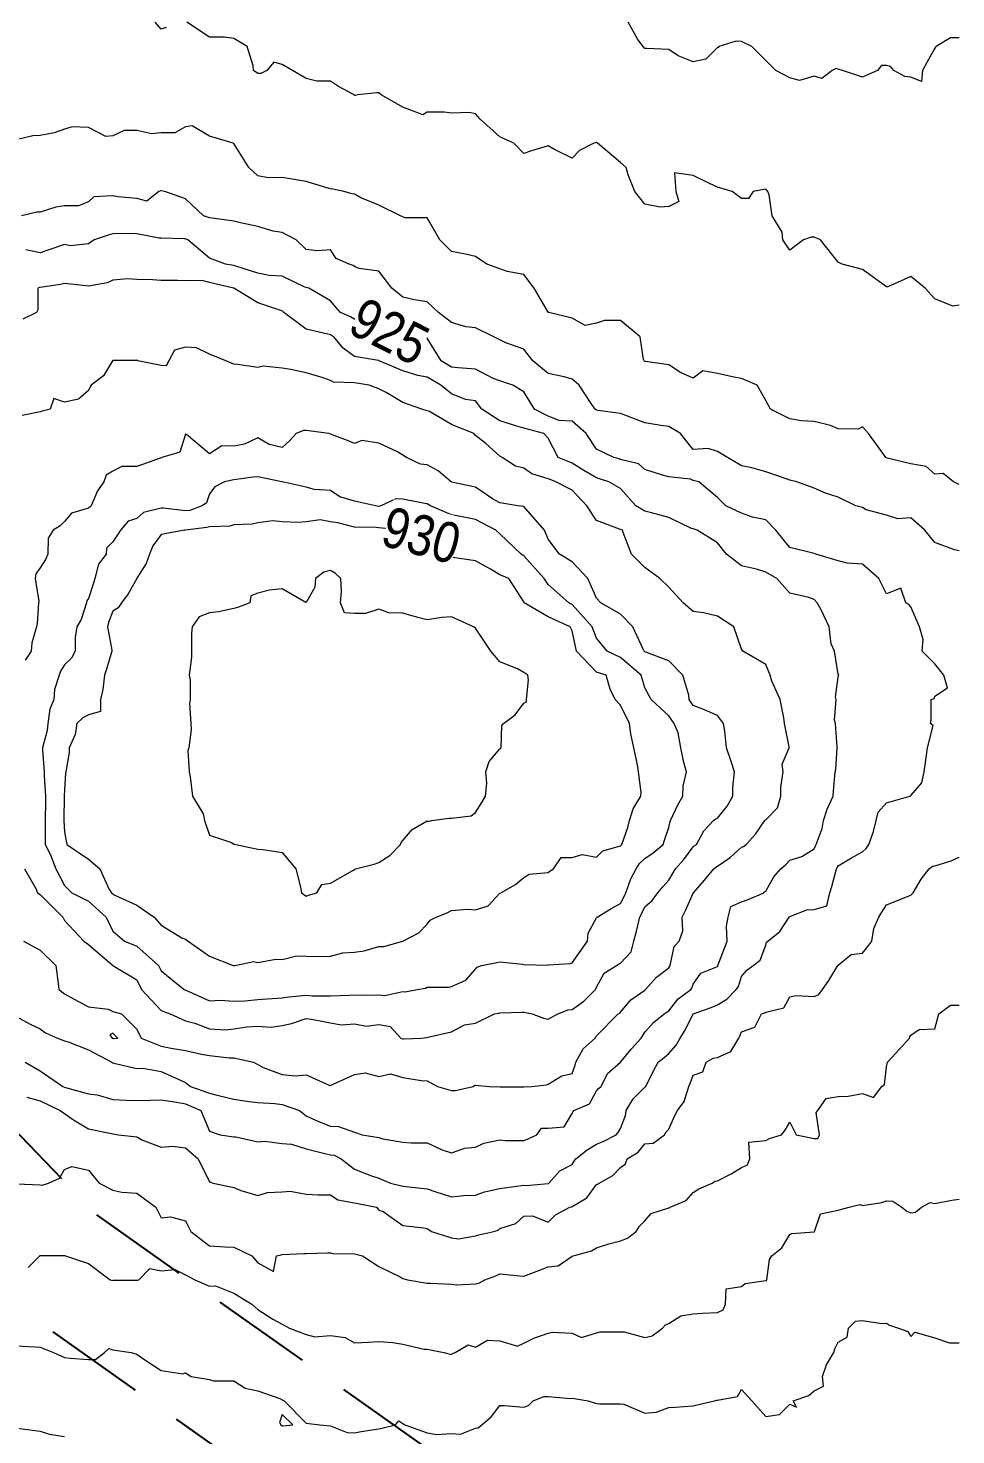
# Model space of a CAD drawing. Extents: x 537850 to 541798, y 6045627 to 6050132.
# Drawn here: x 539901.8 to 540016.9, y 6047248.8 to 6047423.3 of the extents above; entities that cross this region are included whole.
import ezdxf

# ---------------------------------------------------------------- set-up
doc = ezdxf.new("R2010")
doc.units = 0
doc.header["$LTSCALE"] = 5
doc.linetypes.add('DASHED2', pattern=[9.525, 6.35, -3.175])
doc.linetypes.add('foc-ACCESSROAD', pattern=[3.75, 2.5, -1.25])
doc.layers.add('Contour_Line_Intermediate', color=7, linetype='DASHED2', true_color=0xd9d9d9)
doc.layers.add('Contour_Line_Major', color=7, linetype='Continuous', true_color=0x6b6b6b)
doc.layers.add('F-AR', color=190, linetype='foc-ACCESSROAD')
doc.styles.get("Standard").update_dxf_attribs({"font": 'ARIALN.TTF'})

msp = doc.modelspace()

# ---------------------------------------------------------------- linework, layer by layer
at = {"layer": 'Contour_Line_Intermediate', "linetype": 'Continuous', "lineweight": 13, "flags": 128}
for points, elevation in [([(539918.96, 6047423.371), (539918.329, 6047423.149), (539917.57, 6047424.002)], 921.956), ([(540017.324, 6047388.913), (540016.545, 6047388.783), (540014.325, 6047389.708), (540013.093, 6047391.003), (540011.325, 6047392.47), (540008.485, 6047391.164), (540008.325, 6047391.164), (540007.729, 6047391.599), (540005.325, 6047393.355), (540002.795, 6047394.003), (540002.325, 6047394.25), (540000.123, 6047397.003), (539999.325, 6047397.334), (539998.964, 6047397.364), (539997.995, 6047397.003), (539997.041, 6047396.288), (539996.325, 6047395.751), (539995.454, 6047397.003), (539995.369, 6047397.959), (539994.132, 6047400.003), (539993.743, 6047402.585), (539993.57, 6047403.003), (539993.326, 6047403.279), (539993.078, 6047403.25), (539991.757, 6047403.003), (539991.185, 6047402.144), (539990.326, 6047402.144), (539989.179, 6047403.003), (539987.326, 6047403.536), (539986.335, 6047403.994), (539984.326, 6047404.998), (539981.997, 6047405.331), (539982.177, 6047403.003), (539982.555, 6047401.774), (539981.326, 6047401.159), (539980.248, 6047401.081), (539978.326, 6047401.457), (539977.089, 6047403.003), (539976.265, 6047405.064), (539976.03, 6047406.002), (539975.326, 6047406.59), (539972.438, 6047409.002), (539972.327, 6047409.083), (539972.267, 6047409.062), (539972.016, 6047409.002), (539970.238, 6047408.091), (539969.327, 6047407.135), (539967.125, 6047408.204), (539966.327, 6047408.672), (539964.274, 6047408.055), (539963.327, 6047407.713), (539962.066, 6047409.002), (539960.327, 6047409.793), (539957.897, 6047412.002), (539957.327, 6047412.635), (539956.534, 6047412.796), (539954.327, 6047412.741), (539953.465, 6047412.864), (539951.328, 6047412.864), (539950.81, 6047412.519), (539948.328, 6047413.45), (539945.614, 6047415.002), (539945.328, 6047415.267), (539945.087, 6047415.243), (539942.712, 6047415.002), (539942.405, 6047414.925), (539942.328, 6047414.938), (539942.297, 6047414.971), (539942.255, 6047415.002), (539940.344, 6047416.017), (539939.328, 6047416.692), (539937.638, 6047416.692), (539936.328, 6047417.017), (539934.625, 6047418.002), (539933.328, 6047418.758), (539932.296, 6047419.034), (539931.434, 6047418.002), (539930.684, 6047417.646), (539930.329, 6047417.64), (539929.799, 6047418.002), (539929.741, 6047418.59), (539928.998, 6047421.002), (539927.329, 6047421.997), (539926.175, 6047422.156), (539924.329, 6047422.156), (539921.515, 6047424.002)], 921.956), ([(540017.324, 6047422.079), (540016.247, 6047422.079), (540014.463, 6047421.002), (540014.408, 6047420.918), (540014.325, 6047420.794), (540013.33, 6047418.997), (540012.779, 6047418.002), (540012.656, 6047416.67), (540011.325, 6047417.211), (540010.589, 6047417.267), (540009.222, 6047418.002), (540008.823, 6047418.5), (540008.325, 6047418.643), (540007.684, 6047418.643), (540007.204, 6047418.002), (540005.89, 6047417.437), (540005.325, 6047417.193), (540002.835, 6047418.002), (540002.325, 6047418.194), (540002.069, 6047418.258), (540001.556, 6047418.002), (540000.285, 6047417.042), (539999.325, 6047417.331), (539997.536, 6047416.792), (539996.325, 6047417.103), (539994.587, 6047418.002), (539993.326, 6047419.267), (539991.591, 6047421.002), (539990.326, 6047421.603), (539989.672, 6047421.655), (539987.493, 6047421.002), (539987.448, 6047420.88), (539987.326, 6047420.852), (539985.901, 6047419.427), (539984.326, 6047419.112), (539982.477, 6047419.851), (539981.326, 6047420.618), (539978.586, 6047420.742), (539978.326, 6047420.754), (539978.103, 6047421.002), (539977.47, 6047421.858), (539976.259, 6047424.002)], 920.956), ([(540017.324, 6047366.658), (540016.632, 6047367.004), (540015.353, 6047368.033), (540014.325, 6047367.941), (540013.222, 6047368.902), (540011.325, 6047369.21), (540008.377, 6047369.952), (540008.325, 6047369.962), (540008.226, 6047370.004), (540008.048, 6047370.281), (540006.081, 6047373.004), (540005.325, 6047373.807), (540004.789, 6047373.54), (540002.325, 6047373.559), (540001.35, 6047373.979), (539999.325, 6047374.496), (539997.753, 6047374.576), (539996.325, 6047374.829), (539993.92, 6047376.004), (539993.326, 6047377.096), (539992.285, 6047379.004), (539990.326, 6047379.833), (539989.369, 6047379.96), (539987.326, 6047380.415), (539985.546, 6047380.784), (539984.326, 6047379.845), (539982.763, 6047380.567), (539981.326, 6047381.525), (539978.402, 6047381.928), (539978.326, 6047381.942), (539978.241, 6047382.004), (539978.166, 6047382.164), (539977.744, 6047385.003), (539975.326, 6047387.018), (539973.312, 6047387.018), (539972.327, 6047386.689), (539970.929, 6047386.401), (539969.327, 6047387.279), (539966.428, 6047388.003), (539966.327, 6047388.05), (539964.608, 6047391.003), (539963.327, 6047392.704), (539961.257, 6047393.073), (539960.327, 6047393.414), (539958.72, 6047394.003), (539957.327, 6047394.932), (539956.085, 6047395.245), (539954.327, 6047395.569), (539952.894, 6047397.003), (539951.328, 6047399.753), (539948.578, 6047399.753), (539948.328, 6047399.875), (539948.012, 6047400.003), (539945.328, 6047401.333), (539943.111, 6047402.22), (539942.328, 6047402.689), (539942.043, 6047402.718), (539940.978, 6047403.003), (539939.623, 6047403.297), (539939.328, 6047403.321), (539938.887, 6047403.444), (539936.328, 6047404.252), (539934.845, 6047404.486), (539933.328, 6047404.726), (539931.612, 6047404.719), (539930.329, 6047404.938), (539929.215, 6047406.002), (539927.329, 6047408.975), (539927.266, 6047409.002), (539924.329, 6047409.883), (539922.16, 6047411.171), (539921.329, 6047411.037), (539920.034, 6047410.297), (539918.329, 6047410.297), (539917.177, 6047410.154), (539915.329, 6047410.573), (539913.758, 6047410.573), (539912.329, 6047409.924), (539911.485, 6047409.847), (539909.33, 6047410.968), (539907.286, 6047411.046), (539906.33, 6047410.725), (539905.038, 6047410.294), (539903.33, 6047409.953), (539902.425, 6047409.907), (539900.33, 6047409.414)], 922.956), ([(540017.324, 6047358.444), (540016.754, 6047358.576), (540014.325, 6047359.488), (540013.072, 6047361.005), (540011.325, 6047362.541), (540009.715, 6047362.395), (540008.325, 6047362.858), (540005.797, 6047363.533), (540005.325, 6047363.797), (540004.523, 6047364.004), (540002.325, 6047365.099), (540000.743, 6047365.586), (539999.325, 6047366.207), (539997.198, 6047367.004), (539996.325, 6047367.214), (539996.005, 6047367.325), (539993.326, 6047368.245), (539991.6, 6047368.73), (539990.326, 6047368.963), (539988.599, 6047370.004), (539987.326, 6047370.769), (539986.204, 6047371.126), (539984.326, 6047370.992), (539982.761, 6047373.004), (539981.326, 6047373.866), (539980.335, 6047373.995), (539978.326, 6047374.316), (539976.186, 6047375.144), (539975.326, 6047375.459), (539972.494, 6047375.836), (539972.327, 6047375.879), (539972.179, 6047376.004), (539971.743, 6047376.588), (539970.167, 6047379.004), (539969.327, 6047379.725), (539968.325, 6047380.005), (539966.327, 6047380.44), (539964.446, 6047382.004), (539963.327, 6047383.469), (539961.097, 6047384.234), (539960.327, 6047384.627), (539959.589, 6047385.003), (539957.327, 6047386.08), (539956.119, 6047386.212), (539954.327, 6047386.762), (539952.731, 6047388.003), (539951.328, 6047389.343), (539949.776, 6047389.555), (539948.328, 6047389.902), (539946.934, 6047391.003), (539945.328, 6047393.119), (539942.887, 6047393.444), (539942.328, 6047393.7), (539942.161, 6047393.836), (539941.649, 6047394.003), (539940.024, 6047394.699), (539939.328, 6047395.777), (539937.673, 6047395.658), (539936.328, 6047395.817), (539935.068, 6047397.003), (539933.328, 6047397.919), (539932.234, 6047398.097), (539930.329, 6047398.673), (539928.189, 6047399.142), (539927.329, 6047399.312), (539924.641, 6047399.691), (539924.329, 6047399.749), (539923.593, 6047400.003), (539921.329, 6047402.09), (539918.774, 6047403.003), (539918.329, 6047403.074), (539918.258, 6047403.074), (539918.023, 6047403.003), (539916.533, 6047401.799), (539915.329, 6047402.151), (539912.976, 6047402.356), (539912.329, 6047402.459), (539909.968, 6047402.365), (539909.33, 6047401.727), (539908.094, 6047401.238), (539906.33, 6047401.224), (539905.283, 6047401.05), (539903.33, 6047400.44), (539902.893, 6047400.44), (539900.998, 6047400.003)], 923.956), ([(539900.33, 6047300.685), (539902.058, 6047299.735), (539903.33, 6047299.129), (539903.984, 6047298.662), (539905.472, 6047298.008), (539906.33, 6047297.677), (539906.813, 6047297.524), (539909.33, 6047296.525), (539912.221, 6047295.008), (539912.329, 6047294.916), (539912.438, 6047294.9), (539915.329, 6047294.243), (539916.061, 6047294.276), (539918.329, 6047293.87), (539920.453, 6047292.884), (539921.329, 6047292.495), (539921.982, 6047292.008), (539924.329, 6047291.164), (539925.455, 6047290.882), (539927.329, 6047290.439), (539929.204, 6047290.132), (539930.329, 6047290.022), (539932.435, 6047289.901), (539933.328, 6047289.749), (539935.476, 6047289.008), (539936.328, 6047288.344), (539937.575, 6047287.762), (539939.328, 6047287.066), (539940.348, 6047287.028), (539942.328, 6047286.33), (539943.26, 6047286.008), (539945.328, 6047285.654), (539945.827, 6047285.509), (539948.328, 6047285.078), (539949.325, 6047285.011), (539951.328, 6047285.011), (539953.188, 6047284.147), (539954.327, 6047283.751), (539956.003, 6047284.333), (539957.327, 6047284.474), (539958.375, 6047284.961), (539960.327, 6047285.363), (539961.059, 6047285.276), (539963.327, 6047285.276), (539963.84, 6047285.495), (539964.923, 6047286.008), (539965.518, 6047286.817), (539966.327, 6047286.828), (539968.337, 6047286.998), (539969.327, 6047288.655), (539969.424, 6047288.911), (539969.512, 6047289.008), (539971.475, 6047289.86), (539972.327, 6047291.452), (539972.592, 6047291.742), (539972.911, 6047292.008), (539973.716, 6047293.618), (539975.303, 6047295.008), (539975.32, 6047295.014), (539975.326, 6047295.018), (539976.677, 6047296.657), (539977.857, 6047298.008), (539978.326, 6047298.742), (539979.398, 6047299.936), (539980.736, 6047301.007), (539981.093, 6047301.24), (539981.326, 6047301.37), (539982.469, 6047302.865), (539984.053, 6047304.007), (539984.157, 6047304.176), (539984.326, 6047304.669), (539985.289, 6047306.045), (539987.326, 6047306.894), (539987.372, 6047306.961), (539987.387, 6047307.007), (539988.198, 6047309.135), (539988.53, 6047310.007), (539988.462, 6047311.87), (539988.671, 6047313.007), (539989, 6047314.333), (539990.326, 6047314.884), (539991.161, 6047315.171), (539993.089, 6047316.007), (539993.186, 6047316.147), (539993.326, 6047316.226), (539994.333, 6047317.999), (539995.213, 6047319.007), (539995.803, 6047319.529), (539996.325, 6047320.058), (539997.8, 6047320.531), (539999.325, 6047321.473), (539999.495, 6047321.836), (539999.605, 6047322.006), (540000.314, 6047324.017), (540000.492, 6047325.006), (540000.954, 6047326.378), (540001.684, 6047328.006), (540001.717, 6047328.614), (540001.922, 6047331.006), (540002.019, 6047331.313), (540002.207, 6047334.006), (540002.201, 6047334.13), (540001.999, 6047337.006), (540001.877, 6047337.454), (540002.047, 6047340.006), (540001.991, 6047340.339), (540002.325, 6047342.786), (540002.373, 6047342.958), (540002.377, 6047343.005), (540002.325, 6047343.138), (540001.878, 6047346.005), (540001.431, 6047346.9), (540001.196, 6047349.005), (540000.202, 6047351.129), (539999.706, 6047352.005), (539999.325, 6047352.404), (539998.68, 6047352.65), (539996.325, 6047353.204), (539994.72, 6047355.005), (539993.326, 6047355.787), (539993.326, 6047355.787), (539992.17, 6047356.16), (539990.326, 6047356.591), (539988.451, 6047358.005), (539987.326, 6047359.447), (539984.828, 6047361.005), (539984.326, 6047361.15), (539984.129, 6047361.202), (539981.326, 6047362.578), (539979.166, 6047363.165), (539978.326, 6047363.358), (539977.206, 6047364.004), (539975.326, 6047366.173), (539973.885, 6047367.004), (539972.708, 6047367.386), (539972.327, 6047367.479), (539970.745, 6047368.422), (539969.327, 6047369.319), (539968.836, 6047369.513), (539967.592, 6047370.004), (539966.327, 6047372.407), (539965.818, 6047373.004), (539963.327, 6047373.659), (539962.431, 6047373.9), (539960.327, 6047374.563), (539958.114, 6047376.004), (539957.327, 6047377.064), (539956.104, 6047377.227), (539954.327, 6047377.931), (539953.017, 6047379.004), (539951.328, 6047379.995), (539950.158, 6047380.173), (539948.328, 6047380.773), (539945.357, 6047382.004), (539945.328, 6047382.027), (539945.292, 6047382.039), (539942.328, 6047382.54), (539940.903, 6047383.578), (539939.742, 6047385.003), (539939.473, 6047385.148), (539939.328, 6047385.211), (539939.017, 6047385.314), (539936.328, 6047385.935), (539933.547, 6047388.003), (539933.328, 6047388.201), (539933.04, 6047388.292), (539930.329, 6047389.203), (539927.358, 6047391.003), (539927.329, 6047391.014), (539927.316, 6047391.016), (539924.329, 6047391.726), (539923.368, 6047391.964), (539921.329, 6047391.921), (539920.367, 6047391.965), (539918.329, 6047391.965), (539917.261, 6047392.071), (539915.329, 6047392.078), (539914.16, 6047392.172), (539912.329, 6047391.997), (539911.641, 6047391.691), (539909.33, 6047391.27), (539909.029, 6047391.304), (539906.33, 6047391.583), (539905.851, 6047391.482), (539903.33, 6047391.105), (539903.245, 6047391.088), (539903.017, 6047391.003), (539903.017, 6047388.316), (539902.878, 6047388.003), (539901.149, 6047387.184)], 925.956), ([(539901.261, 6047310.007), (539903.33, 6047308.923), (539905.246, 6047307.007), (539905.565, 6047304.772), (539905.642, 6047304.007), (539906.33, 6047303.487), (539907.518, 6047302.819), (539909.33, 6047301.885), (539911.757, 6047301.58), (539912.329, 6047301.315), (539913.418, 6047301.007), (539915.329, 6047299.096), (539915.834, 6047298.008), (539918.329, 6047297.006), (539919.585, 6047296.751), (539921.329, 6047296.472), (539923.335, 6047296.002), (539924.329, 6047295.85), (539926.776, 6047295.56), (539927.329, 6047295.536), (539929.799, 6047295.008), (539930.329, 6047294.714), (539930.983, 6047294.353), (539933.328, 6047293.466), (539934.998, 6047293.338), (539936.328, 6047293.458), (539939.169, 6047292.167), (539939.328, 6047292.127), (539939.576, 6047292.256), (539942.328, 6047293.5), (539943.647, 6047293.689), (539945.328, 6047293.23), (539946.785, 6047293.551), (539948.328, 6047293.098), (539950.596, 6047292.74), (539951.328, 6047292.697), (539952.629, 6047292.008), (539954.327, 6047291.481), (539954.843, 6047291.492), (539957.028, 6047292.008), (539957.212, 6047292.123), (539957.327, 6047292.149), (539959.019, 6047292.008), (539960.327, 6047291.966), (539960.367, 6047291.968), (539963.327, 6047291.968), (539963.366, 6047291.969), (539964.325, 6047292.008), (539966.113, 6047292.221), (539966.327, 6047292.271), (539968.038, 6047293.297), (539969.327, 6047293.594), (539969.678, 6047294.656), (539969.762, 6047295.008), (539970.673, 6047296.662), (539972.169, 6047298.008), (539972.327, 6047298.296), (539975.038, 6047301.007), (539975.229, 6047301.105), (539975.326, 6047301.202), (539976.583, 6047302.75), (539978.326, 6047303.959), (539978.355, 6047303.978), (539978.408, 6047304.007), (539979.762, 6047305.571), (539981.326, 6047306.734), (539981.43, 6047306.903), (539981.466, 6047307.007), (539981.981, 6047309.352), (539982.585, 6047310.007), (539983.046, 6047311.287), (539982.971, 6047313.007), (539983.414, 6047313.919), (539984.326, 6047315.957), (539984.351, 6047315.982), (539984.36, 6047316.007), (539985.748, 6047317.584), (539986.897, 6047319.007), (539987.128, 6047319.204), (539987.326, 6047319.305), (539988.937, 6047320.395), (539990.326, 6047321.7), (539990.571, 6047321.761), (539990.908, 6047322.006), (539992.041, 6047323.291), (539993.215, 6047325.006), (539993.271, 6047325.061), (539993.326, 6047325.089), (539994.791, 6047326.541), (539995.205, 6047328.006), (539995.205, 6047329.126), (539995.479, 6047331.006), (539995.367, 6047331.964), (539996.227, 6047334.006), (539996.224, 6047334.108), (539995.65, 6047337.006), (539995.593, 6047337.738), (539995.134, 6047340.006), (539994.07, 6047342.261), (539993.864, 6047343.005), (539993.326, 6047344.355), (539990.469, 6047346.005), (539990.326, 6047346.243), (539989.39, 6047349.005), (539987.326, 6047350.348), (539985.603, 6047350.728), (539984.326, 6047350.93), (539983.094, 6047352.005), (539981.326, 6047353.949), (539980.205, 6047355.005), (539978.326, 6047356.365), (539978.326, 6047356.365), (539976.687, 6047358.005), (539975.628, 6047360.703), (539975.564, 6047361.005), (539975.326, 6047361.079), (539975.186, 6047361.145), (539972.327, 6047362.204), (539971.122, 6047364.004), (539969.327, 6047365.962), (539967.297, 6047367.004), (539966.601, 6047367.279), (539966.327, 6047367.387), (539964.327, 6047368.005), (539963.327, 6047368.695), (539962.273, 6047368.95), (539960.617, 6047370.004), (539960.327, 6047370.197), (539958.588, 6047371.744), (539957.327, 6047372.734), (539957.116, 6047373.004), (539954.327, 6047374.101), (539951.621, 6047375.71), (539951.328, 6047375.814), (539950.653, 6047376.004), (539948.328, 6047376.849), (539946.253, 6047378.079), (539945.328, 6047378.516), (539944.143, 6047379.004), (539942.328, 6047379.258), (539939.699, 6047379.375), (539939.328, 6047379.558), (539938.446, 6047379.886), (539936.328, 6047380.5), (539934.395, 6047380.937), (539933.328, 6047381.089), (539931.001, 6047381.331), (539930.329, 6047381.159), (539927.792, 6047381.54), (539927.329, 6047381.609), (539926.343, 6047382.004), (539924.329, 6047382.844), (539922.731, 6047383.602), (539921.329, 6047383.701), (539919.999, 6047383.334), (539919.281, 6047382.004), (539918.941, 6047381.392), (539918.329, 6047381.432), (539915.425, 6047382.004), (539915.329, 6047382.11), (539915.269, 6047382.064), (539912.329, 6047382.064), (539912.313, 6047382.02), (539912.308, 6047382.004), (539911.173, 6047380.16), (539909.632, 6047379.004), (539909.539, 6047378.795), (539909.33, 6047378.324), (539908.063, 6047377.27), (539906.33, 6047376.886), (539905.007, 6047377.326), (539904.566, 6047376.004), (539903.581, 6047375.753), (539903.33, 6047375.659), (539901.091, 6047375.243)], 926.956), ([(539901.389, 6047319.007), (539902.774, 6047316.562), (539902.969, 6047316.007), (539903.33, 6047315.812), (539906.134, 6047313.007), (539906.33, 6047312.602), (539908.723, 6047310.007), (539909.33, 6047309.616), (539912.261, 6047307.076), (539912.329, 6047307.014), (539912.352, 6047307.007), (539915.329, 6047305.221), (539915.909, 6047304.007), (539918.329, 6047301.413), (539919.459, 6047301.007), (539921.329, 6047300.135), (539922.507, 6047299.83), (539924.329, 6047299.133), (539926.314, 6047299.022), (539927.329, 6047299.158), (539928.961, 6047299.375), (539930.329, 6047299.461), (539931.983, 6047299.353), (539933.328, 6047299.555), (539934.508, 6047299.827), (539936.328, 6047300.434), (539936.984, 6047300.352), (539939.328, 6047299.901), (539940.672, 6047299.664), (539942.328, 6047299.78), (539943.805, 6047299.485), (539945.328, 6047299.702), (539946.752, 6047299.432), (539948.068, 6047298.008), (539948.328, 6047297.893), (539948.445, 6047297.89), (539950.578, 6047298.008), (539951.328, 6047298.083), (539951.421, 6047298.101), (539954.327, 6047298.793), (539955.944, 6047299.625), (539957.327, 6047299.832), (539959.677, 6047301.007), (539960.236, 6047301.099), (539960.327, 6047301.126), (539963.123, 6047301.212), (539963.327, 6047301.218), (539964.359, 6047301.007), (539965.772, 6047300.453), (539966.327, 6047300.351), (539967.521, 6047301.007), (539968.818, 6047301.517), (539969.327, 6047301.53), (539970.753, 6047302.581), (539972.193, 6047304.007), (539972.236, 6047304.097), (539972.327, 6047304.322), (539973.291, 6047306.043), (539974.833, 6047307.007), (539975.137, 6047307.197), (539975.326, 6047307.281), (539976.618, 6047308.716), (539976.962, 6047310.007), (539977.246, 6047311.087), (539977.699, 6047313.007), (539977.914, 6047313.419), (539978.326, 6047314.261), (539979.258, 6047315.075), (539979.926, 6047316.007), (539980.58, 6047316.753), (539981.326, 6047317.604), (539981.84, 6047318.492), (539982.138, 6047319.007), (539983.161, 6047320.171), (539984.326, 6047321.741), (539984.469, 6047321.864), (539984.75, 6047322.006), (539985.638, 6047323.694), (539986.863, 6047325.006), (539987.135, 6047325.197), (539987.326, 6047325.291), (539988.559, 6047326.773), (539989.252, 6047328.006), (539989.252, 6047329.08), (539989.436, 6047331.006), (539989.021, 6047332.311), (539988.482, 6047334.006), (539988.274, 6047336.058), (539988.069, 6047337.006), (539987.326, 6047337.998), (539985.539, 6047338.792), (539984.326, 6047339.247), (539983.834, 6047340.006), (539983.791, 6047340.541), (539983.036, 6047343.005), (539981.326, 6047344.794), (539978.446, 6047345.886), (539978.326, 6047345.926), (539978.23, 6047346.005), (539978.109, 6047346.223), (539976.862, 6047349.005), (539975.326, 6047350.598), (539972.87, 6047352.005), (539972.327, 6047352.548), (539971.269, 6047355.005), (539971.269, 6047355.005), (539969.327, 6047357.068), (539967.765, 6047358.005), (539966.327, 6047359.902), (539965.875, 6047361.005), (539963.327, 6047363.917), (539962.58, 6047364.004), (539960.327, 6047364.396), (539959.426, 6047364.905), (539957.327, 6047366.327), (539954.359, 6047366.973), (539954.327, 6047366.982), (539954.292, 6047367.004), (539952.682, 6047368.359), (539951.328, 6047369.099), (539950.502, 6047369.179), (539948.765, 6047370.004), (539948.328, 6047370.305), (539947.631, 6047370.7), (539945.328, 6047371.781), (539943.228, 6047372.104), (539942.328, 6047371.766), (539941.431, 6047372.107), (539939.328, 6047372.909), (539939.138, 6047373.004), (539936.328, 6047373.363), (539935.969, 6047373.363), (539935.08, 6047373.004), (539934.256, 6047372.077), (539933.328, 6047371.252), (539931.709, 6047371.624), (539930.329, 6047372.441), (539928.672, 6047371.661), (539927.329, 6047371.405), (539925.857, 6047371.475), (539924.329, 6047370.457), (539921.483, 6047372.85), (539921.329, 6047372.906), (539920.659, 6047370.674), (539918.427, 6047370.004), (539918.351, 6047369.982), (539918.329, 6047369.993), (539916.142, 6047369.192), (539915.329, 6047368.893), (539913.441, 6047368.893), (539912.329, 6047368.312), (539911.503, 6047367.831), (539911.205, 6047367.004), (539910.432, 6047365.901), (539909.642, 6047364.004), (539909.496, 6047363.838), (539909.33, 6047363.746), (539907.211, 6047363.123), (539906.33, 6047362.058), (539905.803, 6047361.531), (539904.952, 6047361.005), (539904.318, 6047360.016), (539904.286, 6047358.005), (539903.977, 6047357.357), (539903.33, 6047356.332), (539902.761, 6047355.573), (539902.718, 6047355.005), (539903.152, 6047352.183), (539903.112, 6047352.005), (539902.928, 6047349.407), (539902.874, 6047349.005), (539902.296, 6047347.039), (539902.192, 6047346.005), (539901.462, 6047344.874)], 927.955), ([(539901.647, 6047290.691), (539903.33, 6047290.222), (539905.815, 6047289.008), (539906.33, 6047288.642), (539907.464, 6047287.874), (539909.33, 6047286.733), (539912.187, 6047286.151), (539912.329, 6047286.117), (539913.025, 6047286.008), (539915.329, 6047285.737), (539915.951, 6047285.386), (539918.329, 6047284.476), (539919.743, 6047284.594), (539921.329, 6047284.383), (539922.916, 6047283.008), (539924.329, 6047280.184), (539924.785, 6047280.008), (539927.329, 6047279.46), (539928.225, 6047279.112), (539930.329, 6047278.487), (539931.506, 6047278.832), (539933.328, 6047278.922), (539934.334, 6047279.003), (539936.328, 6047278.639), (539937.787, 6047278.55), (539939.328, 6047278.55), (539940.261, 6047277.942), (539942.328, 6047277.57), (539945.023, 6047277.009), (539945.328, 6047276.665), (539945.853, 6047276.484), (539948.328, 6047274.77), (539950.864, 6047274.472), (539951.328, 6047274.374), (539951.862, 6047274.009), (539954.327, 6047273.216), (539955.227, 6047273.11), (539957.327, 6047273.48), (539957.725, 6047273.611), (539959.614, 6047274.009), (539960.155, 6047274.181), (539960.327, 6047274.393), (539962.328, 6047275.008), (539963.327, 6047275.896), (539964.387, 6047275.949), (539966.327, 6047275.154), (539967.254, 6047276.081), (539969.024, 6047277.009), (539969.262, 6047277.073), (539969.327, 6047277.102), (539971.13, 6047278.205), (539972.327, 6047279.833), (539972.455, 6047279.88), (539972.656, 6047280.008), (539974.362, 6047280.973), (539975.326, 6047281.937), (539975.949, 6047282.386), (539976.13, 6047283.008), (539977.503, 6047283.832), (539978.326, 6047284.891), (539979.373, 6047284.961), (539980.753, 6047286.008), (539980.963, 6047286.371), (539981.326, 6047286.687), (539982.03, 6047288.304), (539982.379, 6047289.008), (539983.213, 6047290.121), (539983.803, 6047292.008), (539983.954, 6047292.38), (539984.326, 6047293.403), (539985.529, 6047293.804), (539985.93, 6047295.008), (539986.823, 6047295.51), (539987.326, 6047295.579), (539988.984, 6047296.35), (539990.008, 6047298.008), (539990.095, 6047298.238), (539990.326, 6047298.774), (539991.964, 6047299.369), (539992.783, 6047301.007), (539993.202, 6047301.131), (539993.326, 6047301.201), (539995.565, 6047301.767), (539996.325, 6047303.113), (539997.049, 6047303.283), (539999.325, 6047303.147), (539999.907, 6047303.425), (540000.352, 6047304.007), (540001.174, 6047305.158), (540002.284, 6047307.007), (540002.302, 6047307.03), (540002.325, 6047307.063), (540003.945, 6047308.388), (540005.325, 6047308.541), (540005.985, 6047309.347), (540006.473, 6047310.007), (540006.758, 6047311.573), (540007.377, 6047313.007), (540007.724, 6047313.607), (540008.325, 6047314.508), (540010.898, 6047315.58), (540011.325, 6047315.735), (540011.472, 6047315.859), (540011.617, 6047316.007), (540012.62, 6047317.711), (540013.605, 6047319.007), (540013.997, 6047319.335), (540014.325, 6047319.352), (540016.346, 6047319.985), (540017.324, 6047320.442)], 923.956), ([(539900.435, 6047279.903), (539903.33, 6047279.811), (539903.584, 6047279.754), (539904.36, 6047280.008), (539905.708, 6047280.631), (539906.33, 6047281.697), (539907.249, 6047282.089), (539909.33, 6047281.607), (539910.628, 6047280.008), (539912.329, 6047279.121), (539913.433, 6047278.904), (539915.329, 6047278.762), (539917.681, 6047277.009), (539918.329, 6047275.722), (539919.499, 6047275.838), (539921.329, 6047275.35), (539922.029, 6047274.009), (539924.329, 6047272.214), (539926.227, 6047272.111), (539927.329, 6047272.051), (539929.587, 6047271.009), (539930.329, 6047270.108), (539932.277, 6047269.061), (539932.631, 6047271.009), (539933.21, 6047271.127), (539933.328, 6047271.159), (539936.07, 6047271.267), (539936.328, 6047271.267), (539938.97, 6047271.367), (539939.328, 6047271.38), (539939.615, 6047271.296), (539942.328, 6047271.244), (539943.312, 6047271.009), (539945.328, 6047269.665), (539947.971, 6047268.366), (539948.328, 6047268.177), (539948.872, 6047268.009), (539951.328, 6047267.582), (539951.737, 6047267.6), (539954.327, 6047267.496), (539954.961, 6047267.375), (539957.327, 6047267.529), (539957.742, 6047267.595), (539958.467, 6047268.009), (539959.831, 6047268.505), (539960.327, 6047268.753), (539962.834, 6047268.502), (539963.327, 6047268.453), (539965.17, 6047269.166), (539966.327, 6047269.613), (539967.596, 6047269.74), (539969.327, 6047270.938), (539969.37, 6047270.966), (539969.451, 6047271.009), (539971.714, 6047271.621), (539972.327, 6047271.974), (539973.874, 6047272.461), (539975.326, 6047272.836), (539976.172, 6047273.164), (539977.272, 6047274.009), (539977.685, 6047274.65), (539978.326, 6047275.35), (539979.1, 6047276.235), (539981.326, 6047276.927), (539981.39, 6047276.945), (539981.49, 6047277.009), (539983.477, 6047277.858), (539984.326, 6047278.826), (539985.047, 6047279.288), (539986.699, 6047280.008), (539987.068, 6047280.266), (539987.326, 6047280.301), (539989.12, 6047281.214), (539990.326, 6047281.958), (539991.061, 6047282.273), (539991.376, 6047283.008), (539991.226, 6047285.108), (539993.326, 6047285.283), (539993.797, 6047285.537), (539995.268, 6047286.008), (539995.758, 6047286.576), (539996.325, 6047287.589), (539997.116, 6047286.008), (539999.325, 6047285.551), (539999.799, 6047285.535), (539999.988, 6047286.008), (539999.576, 6047288.758), (539999.798, 6047289.008), (540000.809, 6047290.524), (540002.325, 6047290.757), (540003.554, 6047290.779), (540005.325, 6047291.138), (540006.693, 6047290.64), (540007.718, 6047292.008), (540008.082, 6047292.251), (540008.325, 6047294.432), (540008.44, 6047295.008), (540009.411, 6047296.094), (540011.155, 6047298.008), (540011.198, 6047298.135), (540011.325, 6047298.346), (540012.382, 6047299.065), (540014.325, 6047299.142), (540014.791, 6047301.007), (540016.243, 6047302.089), (540017.324, 6047302.089)], 922.956), ([(539901.814, 6047269.525), (539903.297, 6047271.009), (539903.295, 6047271.043), (539903.33, 6047271.033), (539906.305, 6047271.033), (539906.33, 6047271.023), (539906.45, 6047271.009), (539909.33, 6047270.025), (539912.018, 6047268.009), (539912.329, 6047267.942), (539912.374, 6047267.965), (539915.329, 6047267.965), (539915.374, 6047267.965), (539915.56, 6047268.009), (539916.938, 6047269.4), (539918.329, 6047269.128), (539920.039, 6047269.299), (539921.329, 6047268.654), (539922.518, 6047268.009), (539924.329, 6047267.237), (539925.074, 6047267.264), (539927.329, 6047266.344), (539929.583, 6047265.009), (539930.329, 6047264.329), (539932.203, 6047263.135), (539933.328, 6047262.527), (539934.256, 6047262.009), (539936.328, 6047261.225), (539937.403, 6047260.935), (539939.328, 6047261.089), (539941.169, 6047260.851), (539942.328, 6047260.192), (539944.05, 6047260.287), (539945.328, 6047260.358), (539947.077, 6047260.261), (539948.328, 6047260.022), (539950.936, 6047259.401), (539951.328, 6047259.401), (539953.415, 6047259.01), (539954.327, 6047258.736), (539954.481, 6047258.856), (539954.798, 6047259.01), (539956.398, 6047259.939), (539957.327, 6047259.678), (539958.793, 6047260.544), (539960.327, 6047260.461), (539962.531, 6047259.806), (539963.327, 6047260.16), (539964.557, 6047260.78), (539966.327, 6047261.405), (539966.831, 6047261.506), (539969.327, 6047261.406), (539970.478, 6047260.858), (539972.327, 6047261.432), (539972.771, 6047261.565), (539975.326, 6047261.565), (539975.771, 6047261.565), (539978.326, 6047260.855), (539979.252, 6047261.084), (539980.528, 6047262.009), (539980.892, 6047262.443), (539981.326, 6047262.604), (539982.8, 6047263.536), (539984.326, 6047263.795), (539985.475, 6047263.86), (539987.326, 6047263.965), (539988.028, 6047264.307), (539988.33, 6047265.009), (539988.433, 6047266.902), (539990.326, 6047267.166), (539990.788, 6047267.547), (539993.326, 6047267.923), (539993.414, 6047267.92), (539993.469, 6047268.009), (539993.782, 6047270.553), (539994.065, 6047271.009), (539995.331, 6047272.003), (539996.325, 6047273.639), (539996.587, 6047273.747), (539999.325, 6047273.962), (539999.363, 6047273.971), (539999.391, 6047274.009), (540000.125, 6047276.209), (540002.325, 6047276.65), (540002.589, 6047276.745), (540003.694, 6047277.009), (540004.992, 6047277.341), (540005.325, 6047277.226), (540007.738, 6047277.595), (540008.325, 6047277.806), (540009.077, 6047277.761), (540010.222, 6047277.009), (540010.842, 6047276.526), (540011.325, 6047276.307), (540011.928, 6047276.405), (540012.658, 6047277.009), (540013.738, 6047277.595), (540014.325, 6047277.49), (540016.423, 6047277.91), (540017.324, 6047278.039)], 921.956), ([(539900.33, 6047259.833), (539902.656, 6047259.683), (539903.33, 6047259.661), (539904.958, 6047259.01), (539906.33, 6047258.4), (539907.037, 6047258.303), (539909.33, 6047258.145), (539910.194, 6047258.145), (539911.293, 6047259.01), (539911.855, 6047259.484), (539912.329, 6047259.345), (539914.608, 6047259.01), (539915.329, 6047258.784), (539916.168, 6047258.171), (539918.329, 6047256.785), (539920.999, 6047256.339), (539921.329, 6047256.48), (539922.059, 6047256.01), (539924.329, 6047255.633), (539924.835, 6047255.503), (539927.329, 6047255.503), (539928.743, 6047254.596), (539930.329, 6047254.253), (539933.047, 6047253.292), (539933.328, 6047253.147), (539933.569, 6047253.01), (539936.328, 6047250.251), (539938.011, 6047250.01), (539939.328, 6047249.918), (539941.395, 6047249.077), (539942.328, 6047249.04), (539943.132, 6047249.206), (539945.328, 6047249.53), (539945.705, 6047249.633), (539947.384, 6047250.01), (539947.815, 6047250.522), (539948.328, 6047250.189), (539948.564, 6047250.01), (539951.328, 6047249.022), (539952.517, 6047248.82), (539954.327, 6047248.952), (539955.482, 6047248.855), (539957.327, 6047249.63), (539957.669, 6047249.668), (539958.104, 6047250.01), (539959.295, 6047251.042), (539960.327, 6047252.419), (539960.918, 6047252.419), (539963.327, 6047252.233), (539963.896, 6047252.441), (539964.48, 6047253.01), (539965.813, 6047253.523), (539966.327, 6047253.56), (539969.055, 6047253.281), (539969.327, 6047253.33), (539971.3, 6047253.01), (539972.327, 6047252.67), (539972.7, 6047252.636), (539975.326, 6047252.636), (539975.741, 6047252.595), (539978.326, 6047251.464), (539979.731, 6047251.605), (539981.326, 6047252.168), (539982.107, 6047252.228), (539984.326, 6047252.399), (539984.822, 6047252.514), (539986.972, 6047253.01), (539987.259, 6047253.077), (539987.326, 6047253.073), (539989.806, 6047253.53), (539990.326, 6047254.423), (539991.622, 6047253.01), (539993.326, 6047251.064), (539995.028, 6047251.307), (539996.325, 6047252.605), (539997.135, 6047252.2), (539996.73, 6047253.01), (539998.689, 6047253.646), (539999.325, 6047254.259), (540000.507, 6047254.828), (540000.364, 6047256.01), (540000.88, 6047257.455), (540001.787, 6047259.01), (540001.895, 6047259.44), (540002.325, 6047260.301), (540003.421, 6047260.913), (540003.583, 6047262.009), (540004.445, 6047262.889), (540005.325, 6047262.989), (540007.746, 6047262.588), (540008.325, 6047262.652), (540008.688, 6047262.372), (540009.782, 6047262.009), (540010.939, 6047261.624), (540011.325, 6047260.981), (540011.807, 6047261.527), (540014.325, 6047260.799), (540016.141, 6047260.193), (540017.324, 6047260.193)], 920.956)]:
    msp.add_lwpolyline(points, dxfattribs=dict(at, elevation=elevation))
for points, elevation in [([(539965.844, 6047355.005), (539963.327, 6047357.824), (539962.996, 6047358.005), (539960.327, 6047360.532), (539959.828, 6047361.005), (539957.327, 6047362.309), (539955.672, 6047362.66), (539954.327, 6047362.921), (539951.761, 6047364.004), (539951.328, 6047364.27), (539951.034, 6047364.298), (539948.328, 6047364.839), (539947.434, 6047364.898), (539945.593, 6047364.004), (539945.384, 6047363.948), (539945.328, 6047363.954), (539944.922, 6047364.004), (539942.328, 6047364.61), (539940.476, 6047365.153), (539939.328, 6047365.942), (539937.303, 6047366.03), (539936.328, 6047366.334), (539933.346, 6047366.987), (539933.328, 6047366.985), (539933.283, 6047367.004), (539930.329, 6047367.626), (539929.757, 6047367.576), (539927.329, 6047367.242), (539927.128, 6047367.205), (539926.176, 6047367.004), (539924.968, 6047366.365), (539924.329, 6047365.493), (539923.942, 6047364.391), (539923.435, 6047364.004), (539921.878, 6047363.456), (539921.329, 6047363.392), (539918.594, 6047363.739), (539918.329, 6047363.718), (539916.154, 6047363.179), (539915.329, 6047362.46), (539914.229, 6047362.104), (539913.267, 6047361.005), (539912.911, 6047360.423), (539912.329, 6047359.573), (539911.552, 6047358.782), (539911.508, 6047358.005), (539910.539, 6047356.795), (539910.082, 6047355.005), (539909.918, 6047354.417), (539909.33, 6047352.517), (539909.091, 6047352.243), (539909.073, 6047352.005), (539908.398, 6047349.936), (539907.881, 6047349.005), (539907.643, 6047347.692), (539907.643, 6047346.005), (539907.217, 6047345.118), (539906.33, 6047344.286), (539905.829, 6047343.506), (539905.659, 6047343.005), (539905.1, 6047341.235), (539905.021, 6047340.006), (539904.516, 6047338.819), (539904.271, 6047337.006), (539904.174, 6047336.162), (539903.603, 6047334.006), (539903.593, 6047333.743), (539903.825, 6047331.006), (539903.817, 6047330.519), (539903.974, 6047328.006), (539903.962, 6047327.374), (539903.92, 6047325.006), (539903.949, 6047324.387), (539903.949, 6047322.006), (539904.589, 6047320.747), (539905.242, 6047319.007), (539906.33, 6047316.918), (539907.229, 6047316.007), (539909.33, 6047314.983), (539911.516, 6047313.007), (539912.329, 6047311.256), (539913.765, 6047310.007), (539915.329, 6047309.388), (539917.997, 6047307.007), (539918.329, 6047306.329), (539921.198, 6047304.007), (539921.329, 6047303.954), (539921.408, 6047303.928), (539924.329, 6047302.605), (539925.631, 6047302.706), (539927.329, 6047302.592), (539928.698, 6047302.638), (539930.329, 6047302.782), (539931.475, 6047302.861), (539933.328, 6047303.007), (539934.204, 6047303.132), (539936.328, 6047303.312), (539937.088, 6047303.248), (539939.328, 6047303.248), (539941.664, 6047303.344), (539942.328, 6047303.361), (539943.027, 6047303.309), (539945.328, 6047303.356), (539946.059, 6047303.276), (539948.328, 6047303.758), (539948.592, 6047303.743), (539950.095, 6047304.007), (539951.135, 6047304.2), (539951.328, 6047304.301), (539954.034, 6047304.301), (539954.327, 6047304.418), (539956.137, 6047305.198), (539957.327, 6047306.561), (539957.55, 6047306.784), (539958.07, 6047307.007), (539959.971, 6047307.364), (539960.327, 6047307.444), (539963.165, 6047307.169), (539963.327, 6047307.141), (539966.273, 6047307.061), (539966.327, 6047307.071), (539969.067, 6047307.267), (539969.327, 6047307.319), (539970.449, 6047308.885), (539971.2, 6047310.007), (539971.312, 6047311.022), (539972.327, 6047312.924), (539972.371, 6047312.963), (539972.408, 6047313.007), (539974.222, 6047314.111), (539975.326, 6047314.709), (539975.771, 6047315.562), (539975.989, 6047316.007), (539976.583, 6047317.75), (539977.257, 6047319.007), (539977.662, 6047319.671), (539978.326, 6047320.259), (539979.344, 6047320.989), (539980.616, 6047322.006), (539980.78, 6047322.553), (539981.326, 6047324.111), (539981.487, 6047324.845), (539981.527, 6047325.006), (539982.41, 6047326.922), (539983.038, 6047328.006), (539983.104, 6047329.228), (539983.493, 6047331.006), (539983.168, 6047332.164), (539982.787, 6047334.006), (539982.451, 6047335.88), (539981.98, 6047337.006), (539981.326, 6047337.963), (539979.108, 6047340.006), (539978.326, 6047341.446), (539977.881, 6047343.005), (539975.326, 6047345.206), (539973.642, 6047346.005), (539972.327, 6047347.62), (539971.806, 6047349.005), (539969.327, 6047351.78), (539968.906, 6047352.005), (539966.327, 6047354.261), (539965.844, 6047355.005)], 928.955), ([(539963.815, 6047343.005), (539963.327, 6047343.358), (539962.549, 6047343.783), (539960.327, 6047344.674), (539959.221, 6047346.005), (539957.327, 6047348.847), (539957.072, 6047349.005), (539954.327, 6047350.27), (539953.151, 6047350.182), (539951.328, 6047349.889), (539950.163, 6047350.17), (539948.328, 6047350.715), (539946.582, 6047350.751), (539945.328, 6047351.213), (539943.674, 6047350.659), (539942.328, 6047350.659), (539941.063, 6047350.74), (539940.587, 6047352.005), (539940.716, 6047353.393), (539940.629, 6047355.005), (539939.971, 6047355.647), (539939.328, 6047356.01), (539938.524, 6047355.809), (539937.473, 6047355.005), (539937.391, 6047353.942), (539936.328, 6047352.031), (539936.286, 6047352.048), (539933.328, 6047353.737), (539931.757, 6047353.576), (539930.329, 6047353.168), (539929.457, 6047352.877), (539929.332, 6047352.005), (539927.904, 6047351.43), (539927.329, 6047351.282), (539925.441, 6047350.892), (539924.329, 6047350.729), (539923.062, 6047350.272), (539922.182, 6047349.005), (539922.089, 6047348.245), (539922.089, 6047346.005), (539922.084, 6047345.25), (539921.818, 6047343.005), (539921.927, 6047342.408), (539921.927, 6047340.006), (539921.85, 6047339.485), (539922, 6047337.006), (539922.054, 6047336.281), (539921.766, 6047334.006), (539921.648, 6047333.687), (539921.785, 6047331.006), (539921.942, 6047330.393), (539922.229, 6047328.006), (539923.526, 6047325.809), (539923.718, 6047325.006), (539924.329, 6047323.188), (539927.058, 6047322.277), (539927.329, 6047322.06), (539927.599, 6047322.006), (539930.329, 6047321.442), (539930.961, 6047321.374), (539933.328, 6047321.004), (539935.03, 6047319.007), (539935.597, 6047316.738), (539935.73, 6047316.007), (539936.328, 6047315.62), (539936.614, 6047315.721), (539937.645, 6047316.007), (539938.276, 6047317.059), (539939.328, 6047317.209), (539942.124, 6047318.803), (539942.328, 6047318.904), (539942.369, 6047318.966), (539942.451, 6047319.007), (539944.761, 6047319.574), (539945.328, 6047319.789), (539946.685, 6047320.649), (539948.006, 6047322.006), (539948.086, 6047322.248), (539948.328, 6047322.495), (539949.469, 6047323.865), (539951.328, 6047324.927), (539951.451, 6047324.883), (539951.882, 6047325.006), (539954.045, 6047325.288), (539954.327, 6047325.259), (539956.767, 6047325.567), (539957.327, 6047325.963), (539958.099, 6047327.234), (539958.568, 6047328.006), (539958.721, 6047329.612), (539958.609, 6047331.006), (539959.026, 6047332.307), (539960.327, 6047333.869), (539960.406, 6047333.927), (539960.514, 6047334.006), (539960.576, 6047336.757), (539960.794, 6047337.006), (539962.242, 6047338.091), (539963.327, 6047339.539), (539963.642, 6047339.691), (539963.642, 6047340.006), (539963.913, 6047342.419), (539963.815, 6047343.005)], 930.955), ([(539912.396, 6047297.941), (539912.934, 6047298.008), (539912.329, 6047298.612), (539911.952, 6047298.385), (539912.243, 6047298.008), (539912.329, 6047297.948), (539912.396, 6047297.941)], 926.956), ([(539933.415, 6047249.924), (539934.645, 6047250.01), (539933.328, 6047251.327), (539933.02, 6047250.318), (539933.186, 6047250.01), (539933.328, 6047249.924), (539933.415, 6047249.924)], 920.956)]:
    msp.add_lwpolyline(points, close=True, dxfattribs=dict(at, elevation=elevation))
at = {"layer": 'Contour_Line_Major', "linetype": 'Continuous', "lineweight": 15, "flags": 128}
for points, elevation in [([(539901.475, 6047295.008), (539903.33, 6047293.934), (539906.144, 6047292.008), (539906.33, 6047291.908), (539906.476, 6047291.862), (539909.33, 6047291.1), (539910.377, 6047290.961), (539912.329, 6047290.368), (539914.03, 6047290.307), (539915.329, 6047290.239), (539917.038, 6047290.299), (539918.329, 6047290.321), (539920.286, 6047290.051), (539921.329, 6047289.836), (539923.25, 6047289.008), (539924.329, 6047286.467), (539925.649, 6047286.008), (539927.329, 6047285.768), (539927.597, 6047285.739), (539930.329, 6047285.142), (539931.138, 6047285.198), (539933.328, 6047284.931), (539934.495, 6047284.841), (539936.328, 6047284.277), (539938.636, 6047283.7), (539939.328, 6047283.538), (539939.8, 6047283.481), (539940.669, 6047283.008), (539941.604, 6047282.284), (539942.328, 6047281.724), (539944.416, 6047280.921), (539945.328, 6047280.617), (539946.763, 6047280.008), (539948.328, 6047279.635), (539948.74, 6047279.597), (539951.328, 6047279.3), (539952.407, 6047278.929), (539954.327, 6047278.298), (539955.88, 6047278.456), (539957.327, 6047278.52), (539958.425, 6047278.911), (539960.327, 6047279.329), (539960.913, 6047279.423), (539963.327, 6047279.754), (539963.619, 6047279.717), (539966.327, 6047279.967), (539966.36, 6047279.976), (539966.433, 6047280.008), (539967.783, 6047281.552), (539969.327, 6047282.324), (539969.584, 6047282.751), (539969.781, 6047283.008), (539971.184, 6047284.151), (539972.327, 6047284.835), (539973.148, 6047285.187), (539974.791, 6047286.008), (539975.033, 6047286.302), (539975.326, 6047286.804), (539975.926, 6047288.408), (539976.033, 6047289.008), (539976.867, 6047290.467), (539978.326, 6047291.927), (539978.389, 6047291.945), (539978.436, 6047292.008), (539979.387, 6047293.947), (539979.974, 6047295.008), (539980.748, 6047295.585), (539981.326, 6047296.09), (539982.228, 6047297.105), (539982.698, 6047298.008), (539983.344, 6047298.989), (539984.309, 6047301.007), (539984.317, 6047301.017), (539984.326, 6047301.024), (539986.554, 6047301.779), (539987.326, 6047302.137), (539988.501, 6047302.833), (539989.658, 6047304.007), (539989.932, 6047304.401), (539990.326, 6047305.657), (539990.956, 6047306.377), (539991.78, 6047307.007), (539992.656, 6047307.677), (539993.326, 6047309.519), (539993.417, 6047309.915), (539993.595, 6047310.007), (539995.094, 6047311.238), (539996.226, 6047313.007), (539996.286, 6047313.046), (539996.325, 6047313.085), (539998.412, 6047313.92), (539999.325, 6047313.947), (540000.917, 6047314.415), (540001.271, 6047316.007), (540001.535, 6047316.797), (540002.116, 6047319.007), (540002.183, 6047319.149), (540002.325, 6047319.371), (540003.96, 6047320.372), (540005.325, 6047321.095), (540005.801, 6047321.53), (540006.101, 6047322.006), (540006.702, 6047323.63), (540007.023, 6047325.006), (540007.292, 6047326.039), (540008.325, 6047327.2), (540011.196, 6047328.006), (540011.325, 6047328.086), (540012.683, 6047329.647), (540012.971, 6047331.006), (540013.138, 6047332.192), (540013.394, 6047334.006), (540014.099, 6047336.78), (540013.76, 6047337.006), (540013.867, 6047337.463), (540013.867, 6047340.006), (540014.212, 6047340.118), (540014.325, 6047340.404), (540015.886, 6047341.444), (540015.44, 6047343.005), (540014.325, 6047344.406), (540012.741, 6047346.005), (540012.87, 6047347.46), (540012.422, 6047349.005), (540011.325, 6047351.512), (540011.1, 6047351.78), (540010.704, 6047352.005), (540010.108, 6047353.789), (540008.325, 6047353.103), (540007.374, 6047355.005), (540005.325, 6047356.78), (540005.325, 6047356.78), (540003.42, 6047356.91), (540002.325, 6047357.199), (539999.542, 6047358.005), (539999.325, 6047358.123), (539999.167, 6047358.163), (539996.325, 6047358.872), (539994.584, 6047361.005), (539993.326, 6047362.292), (539991.699, 6047362.631), (539990.326, 6047363.104), (539988.398, 6047364.004), (539987.326, 6047365.042), (539985.036, 6047367.004), (539984.326, 6047367.181), (539984.001, 6047367.329), (539981.326, 6047367.604), (539980.502, 6047367.828), (539978.326, 6047368.522), (539977.531, 6047369.209), (539975.326, 6047369.782), (539975.158, 6047369.836), (539974.469, 6047370.004), (539972.327, 6047371.032), (539971.044, 6047373.004), (539969.327, 6047374.505), (539967.716, 6047374.614), (539966.327, 6047375.154), (539964.657, 6047376.004), (539963.327, 6047378.165), (539961.972, 6047379.004), (539960.327, 6047379.538), (539959.505, 6047379.826), (539957.327, 6047380.955), (539955.173, 6047381.158), (539954.327, 6047381.208), (539953.073, 6047382.004), (539951.328, 6047384.83), (539948.753, 6047384.578), (539948.328, 6047384.679), (539947.909, 6047385.003), (539945.328, 6047386.308), (539943.434, 6047386.897), (539942.328, 6047387.187), (539941.797, 6047387.472), (539940.573, 6047388.003), (539939.994, 6047388.669), (539939.328, 6047389.434), (539936.661, 6047391.003), (539936.328, 6047391.085), (539936.168, 6047391.163), (539933.328, 6047392.518), (539931.733, 6047392.598), (539930.329, 6047392.894), (539927.575, 6047393.756), (539927.329, 6047393.85), (539926.314, 6047394.003), (539924.329, 6047394.759), (539921.646, 6047397.003), (539921.329, 6047397.135), (539921.197, 6047397.135), (539918.329, 6047397.202), (539918.093, 6047397.239), (539915.329, 6047397.743), (539914.516, 6047397.816), (539912.329, 6047397.76), (539911.759, 6047397.573), (539910.027, 6047397.003), (539909.613, 6047396.719), (539909.33, 6047396.499), (539907.047, 6047396.286), (539906.33, 6047396.415), (539904.521, 6047395.812), (539903.33, 6047395.415), (539901.547, 6047395.786)], 924.956), ([(539897.33, 6047248.738), (539897.945, 6047249.395), (539900.33, 6047249.646), (539900.778, 6047249.562), (539903.33, 6047249.223), (539904.453, 6047248.887), (539906.33, 6047248.588)], 919.956)]:
    msp.add_lwpolyline(points, dxfattribs=dict(at, elevation=elevation))
at = {"layer": 'Contour_Line_Major', "linetype": 'Continuous', "lineweight": 15, "elevation": 929.955, "flags": 128}
msp.add_lwpolyline([(539960.327, 6047355.477), (539959.181, 6047356.151), (539957.327, 6047357.194), (539954.745, 6047357.587), (539954.327, 6047357.671), (539953.66, 6047358.005), (539951.328, 6047360.151), (539948.385, 6047360.948), (539948.328, 6047360.951), (539948.183, 6047361.005), (539945.328, 6047361.275), (539945.018, 6047361.314), (539942.328, 6047361.368), (539940.229, 6047361.905), (539939.328, 6047362.052), (539938.043, 6047362.29), (539936.328, 6047362.019), (539935.364, 6047361.969), (539933.328, 6047362.018), (539932.187, 6047362.147), (539930.329, 6047361.891), (539929.601, 6047361.732), (539927.329, 6047361.672), (539926.85, 6047361.483), (539924.329, 6047361.435), (539924.011, 6047361.323), (539921.329, 6047361.011), (539921.321, 6047361.012), (539921.226, 6047361.005), (539918.796, 6047360.538), (539918.329, 6047360.474), (539917.282, 6047359.052), (539916.863, 6047358.005), (539916.485, 6047356.849), (539915.329, 6047355.04), (539915.314, 6047355.021), (539915.293, 6047355.005), (539914.234, 6047353.1), (539913.413, 6047352.005), (539912.985, 6047351.349), (539912.329, 6047350.951), (539911.782, 6047349.553), (539911.689, 6047349.005), (539912.207, 6047346.127), (539912.194, 6047346.005), (539911.561, 6047343.774), (539911.287, 6047343.005), (539911.086, 6047341.249), (539910.814, 6047340.006), (539910.814, 6047338.521), (539909.33, 6047338.105), (539908.619, 6047337.717), (539907.857, 6047337.006), (539907.679, 6047335.656), (539906.902, 6047334.006), (539906.902, 6047333.434), (539906.508, 6047331.006), (539906.444, 6047330.892), (539906.33, 6047328.795), (539906.317, 6047328.019), (539906.317, 6047328.006), (539906.265, 6047325.071), (539906.264, 6047325.006), (539906.33, 6047323.599), (539906.611, 6047322.006), (539909.33, 6047320.205), (539910.728, 6047319.007), (539911.894, 6047316.442), (539912.176, 6047316.007), (539912.329, 6047315.873), (539912.591, 6047315.745), (539915.329, 6047314.487), (539917.445, 6047313.007), (539918.329, 6047312.007), (539920.905, 6047310.431), (539921.329, 6047310.279), (539921.692, 6047310.007), (539924.329, 6047308.178), (539927.255, 6047307.007), (539927.329, 6047306.987), (539927.345, 6047306.991), (539927.475, 6047307.007), (539929.825, 6047307.511), (539930.329, 6047307.364), (539932.559, 6047307.777), (539933.328, 6047307.762), (539935.137, 6047308.198), (539936.328, 6047308.166), (539938.22, 6047308.115), (539939.328, 6047308.18), (539940.875, 6047308.555), (539942.328, 6047308.67), (539943.498, 6047308.837), (539945.328, 6047309.349), (539945.972, 6047309.363), (539948.298, 6047310.007), (539948.32, 6047310.015), (539948.328, 6047310.021), (539950.297, 6047311.038), (539951.328, 6047312.115), (539951.72, 6047312.615), (539952.426, 6047313.007), (539953.795, 6047313.539), (539954.327, 6047313.839), (539956.326, 6047314.008), (539957.327, 6047313.922), (539958.912, 6047314.422), (539960.327, 6047315.956), (539960.404, 6047315.93), (539960.48, 6047316.007), (539962.292, 6047317.042), (539963.327, 6047317.904), (539963.999, 6047318.335), (539966.327, 6047318.556), (539966.58, 6047318.753), (539967.003, 6047319.007), (539967.944, 6047320.389), (539969.327, 6047320.389), (539970.576, 6047320.757), (539972.327, 6047320.434), (539973.113, 6047321.22), (539975.326, 6047321.84), (539975.389, 6047321.943), (539975.461, 6047322.006), (539976.211, 6047324.121), (539976.419, 6047325.006), (539976.886, 6047326.447), (539977.834, 6047328.006), (539977.881, 6047328.451), (539977.527, 6047331.006), (539977.427, 6047331.906), (539976.966, 6047334.006), (539976.6, 6047335.732), (539976.41, 6047337.006), (539975.326, 6047339.293), (539974.651, 6047340.006), (539974.043, 6047341.289), (539973.552, 6047343.005), (539972.327, 6047343.396), (539969.868, 6047346.005), (539969.327, 6047348.526), (539969.087, 6047349.005), (539966.327, 6047350.25), (539963.367, 6047352.005), (539963.327, 6047352.122), (539961.473, 6047355.005), (539960.327, 6047355.477)], close=True, dxfattribs=at)
at = {"layer": 'F-AR', "flags": 128}
for points in [[(540687.615, 6046699.301), (540666.728, 6046758.301), (540649.992, 6046882.627), (540637.828, 6046903.799), (540596.613, 6046935.707), (540550.24, 6047018.582), (540494.198, 6047092.24), (540482.261, 6047133.987), (540456.995, 6047158.606, 0.0116076), (540456.741, 6047158.843), (540450.735, 6047164.175, 0.0245364), (540450.162, 6047164.635), (540438.068, 6047173.414, 0.0546261), (540436.649, 6047174.224), (540425.158, 6047179.213, 0.0302936), (540424.306, 6047179.523), (540404.318, 6047185.455), (540392.121, 6047190.259), (540364.741, 6047182.769), (540334.717, 6047173.874), (540334.717, 6047173.874), (540334.717, 6047173.874), (540321.502, 6047170.747), (540297.339, 6047160.785), (540278.577, 6047154.978), (540258.87, 6047153.303), (540237.742, 6047156.385), (540117.263, 6047173.961), (540021.905, 6047223.161), (539965.378, 6047237.17), (539910.273, 6047276.122), (539880.405, 6047307.109), (539832.962, 6047373.092), (539796.611, 6047391.544), (539788.075, 6047400.93)], [(540671.757, 6046699.17), (540652.077, 6046754.762), (540635.526, 6046877.71), (540626.305, 6046893.759), (540585.021, 6046925.722), (540537.671, 6047010.342), (540480.559, 6047085.406), (540468.942, 6047126.031), (540446.657, 6047147.747), (540441.057, 6047152.719), (540429.925, 6047160.799), (540419.605, 6047165.28), (540399.74, 6047171.175, -0.0216979), (540399.126, 6047171.386), (540391.266, 6047174.482), (540368.849, 6047168.35), (540338.576, 6047159.381), (540326.114, 6047156.432), (540302.423, 6047146.665), (540281.461, 6047140.177), (540258.417, 6047138.218), (540235.578, 6047141.55), (540112.617, 6047159.488), (540016.593, 6047209.032), (539959.03, 6047223.297), (539900.462, 6047264.698), (539868.862, 6047297.482), (539822.921, 6047361.376), (539788.299, 6047378.95)]]:
    msp.add_lwpolyline(points, format="xyb", dxfattribs=at)

# ---------------------------------------------------------------- next in the draw order: texts
at = {"layer": 'Contour_Line_Major', "color": 251, "linetype": 'Continuous', "lineweight": -3, "true_color": 0x6b6b6b, "char_height": 4.99976, "width": 7.1418, "attachment_point": 5, "bg_fill": 3, "box_fill_scale": 1.181818, "bg_fill_color": 256, "bg_fill_true_color": 13158600, "bg_fill_transparency": 0}
for s, insert, rotation in [('{\\C256;925}', (539946.656, 6047385.637, 924.956), 333.18525), ('{\\C256;930}', (539950.61, 6047360.345, 929.955), 344.85144)]:
    msp.add_mtext(s, dxfattribs=dict(at, insert=insert, rotation=rotation))

doc.saveas('drawing.dxf')
